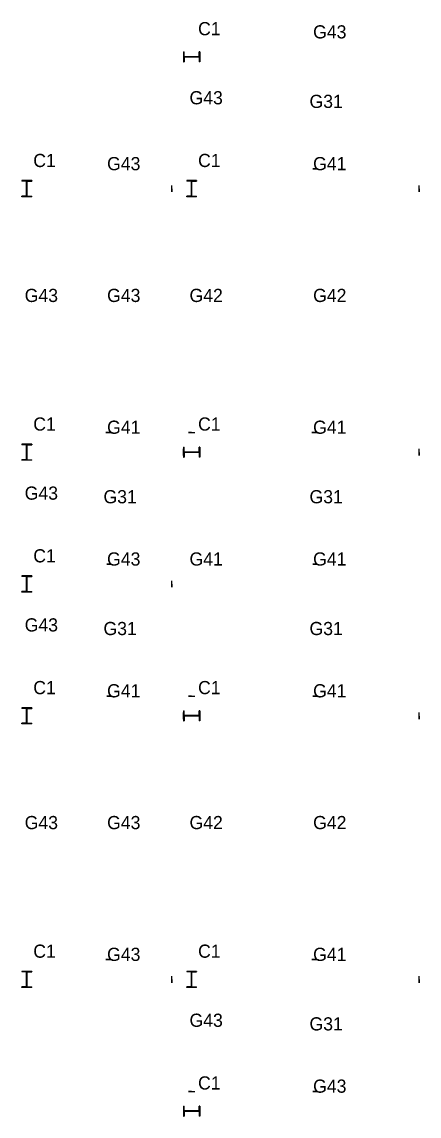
# Model space of a CAD drawing. Extents: x 0 to 468522, y -150 to 33063.
# Drawn here: x 399850 to 411900, y -150 to 33063 of the extents above; entities that cross this region are included whole.
import ezdxf
from ezdxf.enums import TextEntityAlignment as Align

# ---------------------------------------------------------------- set-up
doc = ezdxf.new("R2010")
doc.units = 0

msp = doc.modelspace()

# ---------------------------------------------------------------- linework, layer by layer
at = {"layer": 'C1'}
for p, q in [((404756, 32150, 6460), (404756, 31850, 6460)), ((404756, 32150, 6460), (404774, 32150, 6460)), ((404774, 32005.5, 6460), (404774, 32150, 6460)), ((405226, 32005.5, 6460), (404774, 32005.5, 6460)), ((404774, 32005.5, 6460), (404774, 32005.5, 6460)), ((404774, 32005.5, 6460), (404774, 32005.5, 6460)), ((404774, 32005.5, 6460), (404774, 32005.5, 6460)), ((405226, 31994.5, 6460), (404774, 31994.5, 6460)), ((404774, 31994.5, 6460), (404774, 31994.5, 6460)), ((404774, 31994.5, 6460), (404774, 31994.5, 6460)), ((404774, 31994.5, 6460), (404774, 31994.5, 6460)), ((404774, 31994.5, 6460), (404774, 31850, 6460)), ((405226, 32005.5, 6460), (405226, 32150, 6460)), ((405244, 32150, 6460), (405226, 32150, 6460)), ((405226, 32005.5, 6460), (405226, 32005.5, 6460)), ((405226, 32005.5, 6460), (405226, 32005.5, 6460)), ((405226, 32005.5, 6460), (405226, 32005.5, 6460)), ((405226, 31994.5, 6460), (405226, 31994.5, 6460)), ((405226, 31994.5, 6460), (405226, 31994.5, 6460)), ((405226, 31994.5, 6460), (405226, 31994.5, 6460)), ((405226, 31994.5, 6460), (405226, 31850, 6460)), ((405244, 32150, 6460), (405244, 31850, 6460)), ((404756, 31850, 6460), (404774, 31850, 6460)), ((405244, 31850, 6460), (405226, 31850, 6460)), ((400150, 28244, 6460), (399850, 28244, 6460)), ((399850, 28244, 6460), (399850, 28226, 6460)), ((400150, 28244, 6460), (400150, 28226, 6460)), ((405150, 28244, 6460), (404850, 28244, 6460)), ((404850, 28244, 6460), (404850, 28226, 6460)), ((405150, 28244, 6460), (405150, 28226, 6460)), ((399994.5, 28226, 6460), (399850, 28226, 6460)), ((399994.5, 27774, 6460), (399994.5, 28226, 6460)), ((399994.5, 28226, 6460), (399994.5, 28226, 6460)), ((399994.5, 28226, 6460), (399994.5, 28226, 6460)), ((399994.5, 28226, 6460), (399994.5, 28226, 6460)), ((400005.5, 27774, 6460), (400005.5, 28226, 6460)), ((400005.5, 28226, 6460), (400005.5, 28226, 6460)), ((400005.5, 28226, 6460), (400005.5, 28226, 6460)), ((400005.5, 28226, 6460), (400005.5, 28226, 6460)), ((400005.5, 28226, 6460), (400150, 28226, 6460)), ((404994.5, 28226, 6460), (404850, 28226, 6460)), ((404994.5, 27774, 6460), (404994.5, 28226, 6460)), ((404994.5, 28226, 6460), (404994.5, 28226, 6460)), ((404994.5, 28226, 6460), (404994.5, 28226, 6460)), ((404994.5, 28226, 6460), (404994.5, 28226, 6460)), ((405005.5, 27774, 6460), (405005.5, 28226, 6460)), ((405005.5, 28226, 6460), (405005.5, 28226, 6460)), ((405005.5, 28226, 6460), (405005.5, 28226, 6460)), ((405005.5, 28226, 6460), (405005.5, 28226, 6460)), ((405005.5, 28226, 6460), (405150, 28226, 6460)), ((399994.5, 27774, 6460), (399850, 27774, 6460)), ((399850, 27756, 6460), (399850, 27774, 6460)), ((400150, 27756, 6460), (399850, 27756, 6460)), ((399994.5, 27774, 6460), (399994.5, 27774, 6460)), ((399994.5, 27774, 6460), (399994.5, 27774, 6460)), ((399994.5, 27774, 6460), (399994.5, 27774, 6460)), ((400005.5, 27774, 6460), (400005.5, 27774, 6460)), ((400005.5, 27774, 6460), (400005.5, 27774, 6460)), ((400005.5, 27774, 6460), (400005.5, 27774, 6460)), ((400005.5, 27774, 6460), (400150, 27774, 6460)), ((400150, 27756, 6460), (400150, 27774, 6460)), ((404994.5, 27774, 6460), (404850, 27774, 6460)), ((404850, 27756, 6460), (404850, 27774, 6460)), ((405150, 27756, 6460), (404850, 27756, 6460)), ((404994.5, 27774, 6460), (404994.5, 27774, 6460)), ((404994.5, 27774, 6460), (404994.5, 27774, 6460)), ((404994.5, 27774, 6460), (404994.5, 27774, 6460)), ((405005.5, 27774, 6460), (405005.5, 27774, 6460)), ((405005.5, 27774, 6460), (405005.5, 27774, 6460)), ((405005.5, 27774, 6460), (405005.5, 27774, 6460)), ((405005.5, 27774, 6460), (405150, 27774, 6460)), ((405150, 27756, 6460), (405150, 27774, 6460)), ((400150, 20244, 6460), (399850, 20244, 6460)), ((399850, 20244, 6460), (399850, 20226, 6460)), ((399994.5, 20226, 6460), (399850, 20226, 6460)), ((399994.5, 19774, 6460), (399994.5, 20226, 6460)), ((399994.5, 20226, 6460), (399994.5, 20226, 6460)), ((399994.5, 20226, 6460), (399994.5, 20226, 6460)), ((399994.5, 20226, 6460), (399994.5, 20226, 6460)), ((400005.5, 19774, 6460), (400005.5, 20226, 6460)), ((400005.5, 20226, 6460), (400005.5, 20226, 6460)), ((400005.5, 20226, 6460), (400005.5, 20226, 6460)), ((400005.5, 20226, 6460), (400005.5, 20226, 6460)), ((400005.5, 20226, 6460), (400150, 20226, 6460)), ((400150, 20244, 6460), (400150, 20226, 6460)), ((404756, 20150, 6460), (404756, 19850, 6460)), ((404756, 20150, 6460), (404774, 20150, 6460)), ((404774, 20005.5, 6460), (404774, 20150, 6460)), ((405226, 20005.5, 6460), (404774, 20005.5, 6460)), ((404774, 20005.5, 6460), (404774, 20005.5, 6460)), ((404774, 20005.5, 6460), (404774, 20005.5, 6460)), ((404774, 20005.5, 6460), (404774, 20005.5, 6460)), ((405226, 19994.5, 6460), (404774, 19994.5, 6460)), ((404774, 19994.5, 6460), (404774, 19994.5, 6460)), ((404774, 19994.5, 6460), (404774, 19994.5, 6460)), ((404774, 19994.5, 6460), (404774, 19994.5, 6460)), ((404774, 19994.5, 6460), (404774, 19850, 6460)), ((405226, 20005.5, 6460), (405226, 20150, 6460)), ((405244, 20150, 6460), (405226, 20150, 6460)), ((405226, 20005.5, 6460), (405226, 20005.5, 6460)), ((405226, 20005.5, 6460), (405226, 20005.5, 6460)), ((405226, 20005.5, 6460), (405226, 20005.5, 6460)), ((405226, 19994.5, 6460), (405226, 19994.5, 6460)), ((405226, 19994.5, 6460), (405226, 19994.5, 6460)), ((405226, 19994.5, 6460), (405226, 19994.5, 6460)), ((405226, 19994.5, 6460), (405226, 19850, 6460)), ((405244, 20150, 6460), (405244, 19850, 6460)), ((399994.5, 19774, 6460), (399850, 19774, 6460)), ((399850, 19756, 6460), (399850, 19774, 6460)), ((400150, 19756, 6460), (399850, 19756, 6460)), ((399994.5, 19774, 6460), (399994.5, 19774, 6460)), ((399994.5, 19774, 6460), (399994.5, 19774, 6460)), ((399994.5, 19774, 6460), (399994.5, 19774, 6460)), ((400005.5, 19774, 6460), (400005.5, 19774, 6460)), ((400005.5, 19774, 6460), (400005.5, 19774, 6460)), ((400005.5, 19774, 6460), (400005.5, 19774, 6460)), ((400005.5, 19774, 6460), (400150, 19774, 6460)), ((400150, 19756, 6460), (400150, 19774, 6460)), ((404756, 19850, 6460), (404774, 19850, 6460)), ((405244, 19850, 6460), (405226, 19850, 6460)), ((400150, 16244, 6460), (399850, 16244, 6460)), ((399850, 16244, 6460), (399850, 16226, 6460)), ((399994.5, 16226, 6460), (399850, 16226, 6460)), ((399994.5, 15774, 6460), (399994.5, 16226, 6460)), ((399994.5, 16226, 6460), (399994.5, 16226, 6460)), ((399994.5, 16226, 6460), (399994.5, 16226, 6460)), ((399994.5, 16226, 6460), (399994.5, 16226, 6460)), ((400005.5, 15774, 6460), (400005.5, 16226, 6460)), ((400005.5, 16226, 6460), (400005.5, 16226, 6460)), ((400005.5, 16226, 6460), (400005.5, 16226, 6460)), ((400005.5, 16226, 6460), (400005.5, 16226, 6460)), ((400005.5, 16226, 6460), (400150, 16226, 6460)), ((400150, 16244, 6460), (400150, 16226, 6460)), ((399994.5, 15774, 6460), (399850, 15774, 6460)), ((399850, 15756, 6460), (399850, 15774, 6460)), ((400150, 15756, 6460), (399850, 15756, 6460)), ((399994.5, 15774, 6460), (399994.5, 15774, 6460)), ((399994.5, 15774, 6460), (399994.5, 15774, 6460)), ((399994.5, 15774, 6460), (399994.5, 15774, 6460)), ((400005.5, 15774, 6460), (400005.5, 15774, 6460)), ((400005.5, 15774, 6460), (400005.5, 15774, 6460)), ((400005.5, 15774, 6460), (400005.5, 15774, 6460)), ((400005.5, 15774, 6460), (400150, 15774, 6460)), ((400150, 15756, 6460), (400150, 15774, 6460)), ((400150, 12244, 6460), (399850, 12244, 6460)), ((399850, 12244, 6460), (399850, 12226, 6460)), ((399994.5, 12226, 6460), (399850, 12226, 6460)), ((399994.5, 11774, 6460), (399994.5, 12226, 6460)), ((399994.5, 12226, 6460), (399994.5, 12226, 6460)), ((399994.5, 12226, 6460), (399994.5, 12226, 6460)), ((399994.5, 12226, 6460), (399994.5, 12226, 6460)), ((400005.5, 11774, 6460), (400005.5, 12226, 6460)), ((400005.5, 12226, 6460), (400005.5, 12226, 6460)), ((400005.5, 12226, 6460), (400005.5, 12226, 6460)), ((400005.5, 12226, 6460), (400005.5, 12226, 6460)), ((400005.5, 12226, 6460), (400150, 12226, 6460)), ((400150, 12244, 6460), (400150, 12226, 6460)), ((404756, 12150, 6460), (404756, 11850, 6460)), ((404756, 12150, 6460), (404774, 12150, 6460)), ((404774, 12005.5, 6460), (404774, 12150, 6460)), ((405226, 12005.5, 6460), (404774, 12005.5, 6460)), ((404774, 12005.5, 6460), (404774, 12005.5, 6460)), ((404774, 12005.5, 6460), (404774, 12005.5, 6460)), ((404774, 12005.5, 6460), (404774, 12005.5, 6460)), ((405226, 11994.5, 6460), (404774, 11994.5, 6460)), ((404774, 11994.5, 6460), (404774, 11994.5, 6460)), ((404774, 11994.5, 6460), (404774, 11994.5, 6460)), ((404774, 11994.5, 6460), (404774, 11994.5, 6460)), ((404774, 11994.5, 6460), (404774, 11850, 6460)), ((405226, 12005.5, 6460), (405226, 12150, 6460)), ((405244, 12150, 6460), (405226, 12150, 6460)), ((405226, 12005.5, 6460), (405226, 12005.5, 6460)), ((405226, 12005.5, 6460), (405226, 12005.5, 6460)), ((405226, 12005.5, 6460), (405226, 12005.5, 6460)), ((405226, 11994.5, 6460), (405226, 11994.5, 6460)), ((405226, 11994.5, 6460), (405226, 11994.5, 6460)), ((405226, 11994.5, 6460), (405226, 11994.5, 6460)), ((405226, 11994.5, 6460), (405226, 11850, 6460)), ((405244, 12150, 6460), (405244, 11850, 6460)), ((399994.5, 11774, 6460), (399850, 11774, 6460)), ((399850, 11756, 6460), (399850, 11774, 6460)), ((400150, 11756, 6460), (399850, 11756, 6460)), ((399994.5, 11774, 6460), (399994.5, 11774, 6460)), ((399994.5, 11774, 6460), (399994.5, 11774, 6460)), ((399994.5, 11774, 6460), (399994.5, 11774, 6460)), ((400005.5, 11774, 6460), (400005.5, 11774, 6460)), ((400005.5, 11774, 6460), (400005.5, 11774, 6460)), ((400005.5, 11774, 6460), (400005.5, 11774, 6460)), ((400005.5, 11774, 6460), (400150, 11774, 6460)), ((400150, 11756, 6460), (400150, 11774, 6460)), ((404756, 11850, 6460), (404774, 11850, 6460)), ((405244, 11850, 6460), (405226, 11850, 6460)), ((400150, 4244, 6460), (399850, 4244, 6460)), ((399850, 4244, 6460), (399850, 4226, 6460)), ((399994.5, 4226, 6460), (399850, 4226, 6460)), ((399994.5, 3774, 6460), (399994.5, 4226, 6460)), ((399994.5, 4226, 6460), (399994.5, 4226, 6460)), ((399994.5, 4226, 6460), (399994.5, 4226, 6460)), ((399994.5, 4226, 6460), (399994.5, 4226, 6460)), ((400005.5, 3774, 6460), (400005.5, 4226, 6460)), ((400005.5, 4226, 6460), (400005.5, 4226, 6460)), ((400005.5, 4226, 6460), (400005.5, 4226, 6460)), ((400005.5, 4226, 6460), (400005.5, 4226, 6460)), ((400005.5, 4226, 6460), (400150, 4226, 6460)), ((400150, 4244, 6460), (400150, 4226, 6460)), ((405150, 4244, 6460), (404850, 4244, 6460)), ((404850, 4244, 6460), (404850, 4226, 6460)), ((404994.5, 4226, 6460), (404850, 4226, 6460)), ((404994.5, 3774, 6460), (404994.5, 4226, 6460)), ((404994.5, 4226, 6460), (404994.5, 4226, 6460)), ((404994.5, 4226, 6460), (404994.5, 4226, 6460)), ((404994.5, 4226, 6460), (404994.5, 4226, 6460)), ((405005.5, 3774, 6460), (405005.5, 4226, 6460)), ((405005.5, 4226, 6460), (405005.5, 4226, 6460)), ((405005.5, 4226, 6460), (405005.5, 4226, 6460)), ((405005.5, 4226, 6460), (405005.5, 4226, 6460)), ((405005.5, 4226, 6460), (405150, 4226, 6460)), ((405150, 4244, 6460), (405150, 4226, 6460)), ((399994.5, 3774, 6460), (399850, 3774, 6460)), ((399850, 3756, 6460), (399850, 3774, 6460)), ((400150, 3756, 6460), (399850, 3756, 6460)), ((399994.5, 3774, 6460), (399994.5, 3774, 6460)), ((399994.5, 3774, 6460), (399994.5, 3774, 6460)), ((399994.5, 3774, 6460), (399994.5, 3774, 6460)), ((400005.5, 3774, 6460), (400005.5, 3774, 6460)), ((400005.5, 3774, 6460), (400005.5, 3774, 6460)), ((400005.5, 3774, 6460), (400005.5, 3774, 6460)), ((400005.5, 3774, 6460), (400150, 3774, 6460)), ((400150, 3756, 6460), (400150, 3774, 6460)), ((404994.5, 3774, 6460), (404850, 3774, 6460)), ((404850, 3756, 6460), (404850, 3774, 6460)), ((405150, 3756, 6460), (404850, 3756, 6460)), ((404994.5, 3774, 6460), (404994.5, 3774, 6460)), ((404994.5, 3774, 6460), (404994.5, 3774, 6460)), ((404994.5, 3774, 6460), (404994.5, 3774, 6460)), ((405005.5, 3774, 6460), (405005.5, 3774, 6460)), ((405005.5, 3774, 6460), (405005.5, 3774, 6460)), ((405005.5, 3774, 6460), (405005.5, 3774, 6460)), ((405005.5, 3774, 6460), (405150, 3774, 6460)), ((405150, 3756, 6460), (405150, 3774, 6460)), ((404756, 150, 6460), (404756, -150, 6460)), ((404756, 150, 6460), (404774, 150, 6460)), ((404774, 5.5, 6460), (404774, 150, 6460)), ((405226, 5.5, 6460), (404774, 5.5, 6460)), ((404774, 5.5, 6460), (404774, 5.5, 6460)), ((404774, 5.5, 6460), (404774, 5.5, 6460)), ((404774, 5.5, 6460), (404774, 5.5, 6460)), ((405226, 5.5, 6460), (405226, 150, 6460)), ((405244, 150, 6460), (405226, 150, 6460)), ((405226, 5.5, 6460), (405226, 5.5, 6460)), ((405226, 5.5, 6460), (405226, 5.5, 6460)), ((405226, 5.5, 6460), (405226, 5.5, 6460)), ((405244, 150, 6460), (405244, -150, 6460)), ((404756, -150, 6460), (404774, -150, 6460)), ((405226, -5.5, 6460), (404774, -5.5, 6460)), ((404774, -5.5, 6460), (404774, -5.5, 6460)), ((404774, -5.5, 6460), (404774, -5.5, 6460)), ((404774, -5.5, 6460), (404774, -5.5, 6460)), ((404774, -5.5, 6460), (404774, -150, 6460)), ((405226, -5.5, 6460), (405226, -5.5, 6460)), ((405226, -5.5, 6460), (405226, -5.5, 6460)), ((405226, -5.5, 6460), (405226, -5.5, 6460)), ((405226, -5.5, 6460), (405226, -150, 6460)), ((405244, -150, 6460), (405226, -150, 6460))]:
    msp.add_line(p, q, dxfattribs=at)
at = {"layer": 'G31', "extrusion": (0, 1, 0)}
for p, q in [((408675, 28600, 9740), (408825, 28600, 9740)), ((408675, 28600, 9440), (408825, 28600, 9440)), ((408746.75, 28600, 9731), (408675, 28600, 9731)), ((408675, 28600, 9740), (408675, 28600, 9731)), ((408746.75, 28600, 9449), (408675, 28600, 9449)), ((408675, 28600, 9440), (408675, 28600, 9449)), ((408746.75, 28600, 9449), (408746.75, 28600, 9731)), ((408746.75, 28600, 9731), (408746.75, 28600, 9731)), ((408746.75, 28600, 9449), (408746.75, 28600, 9449)), ((408746.75, 28600, 9731), (408746.75, 28600, 9731)), ((408746.75, 28600, 9449), (408746.75, 28600, 9449)), ((408746.75, 28600, 9731), (408746.75, 28600, 9731)), ((408746.75, 28600, 9449), (408746.75, 28600, 9449)), ((408753.25, 28600, 9449), (408753.25, 28600, 9731)), ((408753.25, 28600, 9449), (408753.25, 28600, 9449)), ((408753.25, 28600, 9731), (408753.25, 28600, 9731)), ((408753.25, 28600, 9449), (408753.25, 28600, 9449)), ((408753.25, 28600, 9731), (408753.25, 28600, 9731)), ((408753.25, 28600, 9449), (408753.25, 28600, 9449)), ((408753.25, 28600, 9731), (408753.25, 28600, 9731)), ((408753.25, 28600, 9731), (408825, 28600, 9731)), ((408753.25, 28600, 9449), (408825, 28600, 9449)), ((408825, 28600, 9740), (408825, 28600, 9731)), ((408825, 28600, 9440), (408825, 28600, 9449)), ((402425, 16600, 9740), (402575, 16600, 9740)), ((402425, 16600, 9440), (402575, 16600, 9440)), ((402496.75, 16600, 9731), (402425, 16600, 9731)), ((402425, 16600, 9740), (402425, 16600, 9731)), ((402496.75, 16600, 9449), (402425, 16600, 9449)), ((402425, 16600, 9440), (402425, 16600, 9449)), ((402496.75, 16600, 9449), (402496.75, 16600, 9731)), ((402496.75, 16600, 9731), (402496.75, 16600, 9731)), ((402496.75, 16600, 9449), (402496.75, 16600, 9449)), ((402496.75, 16600, 9731), (402496.75, 16600, 9731)), ((402496.75, 16600, 9449), (402496.75, 16600, 9449)), ((402496.75, 16600, 9731), (402496.75, 16600, 9731)), ((402496.75, 16600, 9449), (402496.75, 16600, 9449)), ((402503.25, 16600, 9449), (402503.25, 16600, 9731)), ((402503.25, 16600, 9449), (402503.25, 16600, 9449)), ((402503.25, 16600, 9731), (402503.25, 16600, 9731)), ((402503.25, 16600, 9449), (402503.25, 16600, 9449)), ((402503.25, 16600, 9731), (402503.25, 16600, 9731)), ((402503.25, 16600, 9449), (402503.25, 16600, 9449)), ((402503.25, 16600, 9731), (402503.25, 16600, 9731)), ((402503.25, 16600, 9731), (402575, 16600, 9731)), ((402503.25, 16600, 9449), (402575, 16600, 9449)), ((402575, 16600, 9740), (402575, 16600, 9731)), ((402575, 16600, 9440), (402575, 16600, 9449)), ((408675, 16600, 9740), (408825, 16600, 9740)), ((408675, 16600, 9440), (408825, 16600, 9440)), ((408746.75, 16600, 9731), (408675, 16600, 9731)), ((408675, 16600, 9740), (408675, 16600, 9731)), ((408746.75, 16600, 9449), (408675, 16600, 9449)), ((408675, 16600, 9440), (408675, 16600, 9449)), ((408746.75, 16600, 9449), (408746.75, 16600, 9731)), ((408746.75, 16600, 9731), (408746.75, 16600, 9731)), ((408746.75, 16600, 9449), (408746.75, 16600, 9449)), ((408746.75, 16600, 9731), (408746.75, 16600, 9731)), ((408746.75, 16600, 9449), (408746.75, 16600, 9449)), ((408746.75, 16600, 9731), (408746.75, 16600, 9731)), ((408746.75, 16600, 9449), (408746.75, 16600, 9449)), ((408753.25, 16600, 9449), (408753.25, 16600, 9731)), ((408753.25, 16600, 9449), (408753.25, 16600, 9449)), ((408753.25, 16600, 9731), (408753.25, 16600, 9731)), ((408753.25, 16600, 9449), (408753.25, 16600, 9449)), ((408753.25, 16600, 9731), (408753.25, 16600, 9731)), ((408753.25, 16600, 9449), (408753.25, 16600, 9449)), ((408753.25, 16600, 9731), (408753.25, 16600, 9731)), ((408753.25, 16600, 9731), (408825, 16600, 9731)), ((408753.25, 16600, 9449), (408825, 16600, 9449)), ((408825, 16600, 9740), (408825, 16600, 9731)), ((408825, 16600, 9440), (408825, 16600, 9449)), ((402425, 12600, 9740), (402575, 12600, 9740)), ((402425, 12600, 9440), (402575, 12600, 9440)), ((402496.75, 12600, 9731), (402425, 12600, 9731)), ((402425, 12600, 9740), (402425, 12600, 9731)), ((402496.75, 12600, 9449), (402425, 12600, 9449)), ((402425, 12600, 9440), (402425, 12600, 9449)), ((402496.75, 12600, 9449), (402496.75, 12600, 9731)), ((402496.75, 12600, 9731), (402496.75, 12600, 9731)), ((402496.75, 12600, 9449), (402496.75, 12600, 9449)), ((402496.75, 12600, 9731), (402496.75, 12600, 9731)), ((402496.75, 12600, 9449), (402496.75, 12600, 9449)), ((402496.75, 12600, 9731), (402496.75, 12600, 9731)), ((402496.75, 12600, 9449), (402496.75, 12600, 9449)), ((402503.25, 12600, 9449), (402503.25, 12600, 9731)), ((402503.25, 12600, 9449), (402503.25, 12600, 9449)), ((402503.25, 12600, 9731), (402503.25, 12600, 9731)), ((402503.25, 12600, 9449), (402503.25, 12600, 9449)), ((402503.25, 12600, 9731), (402503.25, 12600, 9731)), ((402503.25, 12600, 9449), (402503.25, 12600, 9449)), ((402503.25, 12600, 9731), (402503.25, 12600, 9731)), ((402503.25, 12600, 9731), (402575, 12600, 9731)), ((402503.25, 12600, 9449), (402575, 12600, 9449)), ((402575, 12600, 9740), (402575, 12600, 9731)), ((402575, 12600, 9440), (402575, 12600, 9449)), ((408675, 12600, 9740), (408825, 12600, 9740)), ((408675, 12600, 9440), (408825, 12600, 9440)), ((408746.75, 12600, 9731), (408675, 12600, 9731)), ((408675, 12600, 9740), (408675, 12600, 9731)), ((408746.75, 12600, 9449), (408675, 12600, 9449)), ((408675, 12600, 9440), (408675, 12600, 9449)), ((408746.75, 12600, 9449), (408746.75, 12600, 9731)), ((408746.75, 12600, 9731), (408746.75, 12600, 9731)), ((408746.75, 12600, 9449), (408746.75, 12600, 9449)), ((408746.75, 12600, 9731), (408746.75, 12600, 9731)), ((408746.75, 12600, 9449), (408746.75, 12600, 9449)), ((408746.75, 12600, 9731), (408746.75, 12600, 9731)), ((408746.75, 12600, 9449), (408746.75, 12600, 9449)), ((408753.25, 12600, 9449), (408753.25, 12600, 9731)), ((408753.25, 12600, 9449), (408753.25, 12600, 9449)), ((408753.25, 12600, 9731), (408753.25, 12600, 9731)), ((408753.25, 12600, 9449), (408753.25, 12600, 9449)), ((408753.25, 12600, 9731), (408753.25, 12600, 9731)), ((408753.25, 12600, 9449), (408753.25, 12600, 9449)), ((408753.25, 12600, 9731), (408753.25, 12600, 9731)), ((408753.25, 12600, 9731), (408825, 12600, 9731)), ((408753.25, 12600, 9449), (408825, 12600, 9449)), ((408825, 12600, 9740), (408825, 12600, 9731)), ((408825, 12600, 9440), (408825, 12600, 9449)), ((408675, 600, 9740), (408825, 600, 9740)), ((408675, 600, 9440), (408825, 600, 9440)), ((408746.75, 600, 9731), (408675, 600, 9731)), ((408675, 600, 9740), (408675, 600, 9731)), ((408746.75, 600, 9449), (408675, 600, 9449)), ((408675, 600, 9440), (408675, 600, 9449)), ((408746.75, 600, 9449), (408746.75, 600, 9731)), ((408746.75, 600, 9731), (408746.75, 600, 9731)), ((408746.75, 600, 9449), (408746.75, 600, 9449)), ((408746.75, 600, 9731), (408746.75, 600, 9731)), ((408746.75, 600, 9449), (408746.75, 600, 9449)), ((408746.75, 600, 9731), (408746.75, 600, 9731)), ((408746.75, 600, 9449), (408746.75, 600, 9449)), ((408753.25, 600, 9449), (408753.25, 600, 9731)), ((408753.25, 600, 9449), (408753.25, 600, 9449)), ((408753.25, 600, 9731), (408753.25, 600, 9731)), ((408753.25, 600, 9449), (408753.25, 600, 9449)), ((408753.25, 600, 9731), (408753.25, 600, 9731)), ((408753.25, 600, 9449), (408753.25, 600, 9449)), ((408753.25, 600, 9731), (408753.25, 600, 9731)), ((408753.25, 600, 9731), (408825, 600, 9731)), ((408753.25, 600, 9449), (408825, 600, 9449)), ((408825, 600, 9740), (408825, 600, 9731)), ((408825, 600, 9440), (408825, 600, 9449))]:
    msp.add_line(p, q, dxfattribs=at)
at = {"layer": 'G41', "extrusion": (-1, 0, 0)}
for p, q in [((411900, 27900, 9790), (411900, 28100, 9790)), ((411900, 27900, 9390), (411900, 28100, 9390)), ((411900, 28006, 9768), (411900, 28100, 9768)), ((411900, 28100, 9790), (411900, 28100, 9768)), ((411900, 28006, 9412), (411900, 28100, 9412)), ((411900, 28100, 9390), (411900, 28100, 9412)), ((411900, 28006, 9412), (411900, 28006, 9768)), ((411900, 28006, 9412), (411900, 28006, 9412)), ((411900, 28006, 9768), (411900, 28006, 9768)), ((411900, 28006, 9412), (411900, 28006, 9412)), ((411900, 28006, 9768), (411900, 28006, 9768)), ((411900, 28006, 9412), (411900, 28006, 9412)), ((411900, 28006, 9768), (411900, 28006, 9768)), ((411900, 27994, 9412), (411900, 27994, 9768)), ((411900, 27994, 9768), (411900, 27994, 9768)), ((411900, 27994, 9412), (411900, 27994, 9412)), ((411900, 27994, 9768), (411900, 27994, 9768)), ((411900, 27994, 9412), (411900, 27994, 9412)), ((411900, 27994, 9768), (411900, 27994, 9768)), ((411900, 27994, 9412), (411900, 27994, 9412)), ((411900, 27994, 9768), (411900, 27900, 9768)), ((411900, 27994, 9412), (411900, 27900, 9412)), ((411900, 27900, 9790), (411900, 27900, 9768)), ((411900, 27900, 9390), (411900, 27900, 9412)), ((404756, 19900, 9790), (404756, 20100, 9790)), ((404756, 19900, 9390), (404756, 20100, 9390)), ((404756, 20006, 9768), (404756, 20100, 9768)), ((404756, 20100, 9790), (404756, 20100, 9768)), ((404756, 20006, 9412), (404756, 20100, 9412)), ((404756, 20100, 9390), (404756, 20100, 9412)), ((404756, 20006, 9412), (404756, 20006, 9768)), ((404756, 20006, 9412), (404756, 20006, 9412)), ((404756, 20006, 9768), (404756, 20006, 9768)), ((404756, 20006, 9412), (404756, 20006, 9412)), ((404756, 20006, 9768), (404756, 20006, 9768)), ((404756, 20006, 9412), (404756, 20006, 9412)), ((404756, 20006, 9768), (404756, 20006, 9768)), ((404756, 19994, 9412), (404756, 19994, 9768)), ((404756, 19994, 9768), (404756, 19994, 9768)), ((404756, 19994, 9412), (404756, 19994, 9412)), ((404756, 19994, 9768), (404756, 19994, 9768)), ((404756, 19994, 9412), (404756, 19994, 9412)), ((404756, 19994, 9768), (404756, 19994, 9768)), ((404756, 19994, 9412), (404756, 19994, 9412)), ((404756, 19994, 9768), (404756, 19900, 9768)), ((404756, 19994, 9412), (404756, 19900, 9412)), ((411900, 19900, 9790), (411900, 20100, 9790)), ((411900, 19900, 9390), (411900, 20100, 9390)), ((411900, 20006, 9768), (411900, 20100, 9768)), ((411900, 20100, 9790), (411900, 20100, 9768)), ((411900, 20006, 9412), (411900, 20100, 9412)), ((411900, 20100, 9390), (411900, 20100, 9412)), ((411900, 20006, 9412), (411900, 20006, 9768)), ((411900, 20006, 9412), (411900, 20006, 9412)), ((411900, 20006, 9768), (411900, 20006, 9768)), ((411900, 20006, 9412), (411900, 20006, 9412)), ((411900, 20006, 9768), (411900, 20006, 9768)), ((411900, 20006, 9412), (411900, 20006, 9412)), ((411900, 20006, 9768), (411900, 20006, 9768)), ((411900, 19994, 9412), (411900, 19994, 9768)), ((411900, 19994, 9768), (411900, 19994, 9768)), ((411900, 19994, 9412), (411900, 19994, 9412)), ((411900, 19994, 9768), (411900, 19994, 9768)), ((411900, 19994, 9412), (411900, 19994, 9412)), ((411900, 19994, 9768), (411900, 19994, 9768)), ((411900, 19994, 9412), (411900, 19994, 9412)), ((411900, 19994, 9768), (411900, 19900, 9768)), ((411900, 19994, 9412), (411900, 19900, 9412)), ((404756, 19900, 9790), (404756, 19900, 9768)), ((404756, 19900, 9390), (404756, 19900, 9412)), ((411900, 19900, 9790), (411900, 19900, 9768)), ((411900, 19900, 9390), (411900, 19900, 9412)), ((404756, 11900, 9790), (404756, 12100, 9790)), ((404756, 11900, 9390), (404756, 12100, 9390)), ((404756, 12006, 9768), (404756, 12100, 9768)), ((404756, 12100, 9790), (404756, 12100, 9768)), ((404756, 12006, 9412), (404756, 12100, 9412)), ((404756, 12100, 9390), (404756, 12100, 9412)), ((404756, 12006, 9412), (404756, 12006, 9768)), ((404756, 12006, 9412), (404756, 12006, 9412)), ((404756, 12006, 9768), (404756, 12006, 9768)), ((404756, 12006, 9412), (404756, 12006, 9412)), ((404756, 12006, 9768), (404756, 12006, 9768)), ((404756, 12006, 9412), (404756, 12006, 9412)), ((404756, 12006, 9768), (404756, 12006, 9768)), ((404756, 11994, 9412), (404756, 11994, 9768)), ((404756, 11994, 9768), (404756, 11994, 9768)), ((404756, 11994, 9412), (404756, 11994, 9412)), ((404756, 11994, 9768), (404756, 11994, 9768)), ((404756, 11994, 9412), (404756, 11994, 9412)), ((404756, 11994, 9768), (404756, 11994, 9768)), ((404756, 11994, 9412), (404756, 11994, 9412)), ((404756, 11994, 9768), (404756, 11900, 9768)), ((404756, 11994, 9412), (404756, 11900, 9412)), ((411900, 11900, 9790), (411900, 12100, 9790)), ((411900, 11900, 9390), (411900, 12100, 9390)), ((411900, 12006, 9768), (411900, 12100, 9768)), ((411900, 12100, 9790), (411900, 12100, 9768)), ((411900, 12006, 9412), (411900, 12100, 9412)), ((411900, 12100, 9390), (411900, 12100, 9412)), ((411900, 12006, 9412), (411900, 12006, 9768)), ((411900, 12006, 9412), (411900, 12006, 9412)), ((411900, 12006, 9768), (411900, 12006, 9768)), ((411900, 12006, 9412), (411900, 12006, 9412)), ((411900, 12006, 9768), (411900, 12006, 9768)), ((411900, 12006, 9412), (411900, 12006, 9412)), ((411900, 12006, 9768), (411900, 12006, 9768)), ((411900, 11994, 9412), (411900, 11994, 9768)), ((411900, 11994, 9768), (411900, 11994, 9768)), ((411900, 11994, 9412), (411900, 11994, 9412)), ((411900, 11994, 9768), (411900, 11994, 9768)), ((411900, 11994, 9412), (411900, 11994, 9412)), ((411900, 11994, 9768), (411900, 11994, 9768)), ((411900, 11994, 9412), (411900, 11994, 9412)), ((411900, 11994, 9768), (411900, 11900, 9768)), ((411900, 11994, 9412), (411900, 11900, 9412)), ((404756, 11900, 9790), (404756, 11900, 9768)), ((404756, 11900, 9390), (404756, 11900, 9412)), ((411900, 11900, 9790), (411900, 11900, 9768)), ((411900, 11900, 9390), (411900, 11900, 9412)), ((411900, 3900, 9790), (411900, 4100, 9790)), ((411900, 3900, 9390), (411900, 4100, 9390)), ((411900, 4006, 9768), (411900, 4100, 9768)), ((411900, 4100, 9790), (411900, 4100, 9768)), ((411900, 4006, 9412), (411900, 4100, 9412)), ((411900, 4100, 9390), (411900, 4100, 9412)), ((411900, 4006, 9412), (411900, 4006, 9768)), ((411900, 4006, 9412), (411900, 4006, 9412)), ((411900, 4006, 9768), (411900, 4006, 9768)), ((411900, 4006, 9412), (411900, 4006, 9412)), ((411900, 4006, 9768), (411900, 4006, 9768)), ((411900, 4006, 9412), (411900, 4006, 9412)), ((411900, 4006, 9768), (411900, 4006, 9768)), ((411900, 3994, 9412), (411900, 3994, 9768)), ((411900, 3994, 9768), (411900, 3994, 9768)), ((411900, 3994, 9412), (411900, 3994, 9412)), ((411900, 3994, 9768), (411900, 3994, 9768)), ((411900, 3994, 9412), (411900, 3994, 9412)), ((411900, 3994, 9768), (411900, 3994, 9768)), ((411900, 3994, 9412), (411900, 3994, 9412)), ((411900, 3994, 9768), (411900, 3900, 9768)), ((411900, 3994, 9412), (411900, 3900, 9412)), ((411900, 3900, 9790), (411900, 3900, 9768)), ((411900, 3900, 9390), (411900, 3900, 9412))]:
    msp.add_line(p, q, dxfattribs=at)
at = {"layer": 'G41', "extrusion": (0, 1, 0)}
for p, q in [((404900, 12600, 9790), (405100, 12600, 9790)), ((404900, 12600, 9390), (405100, 12600, 9390)), ((404994, 12600, 9768), (404900, 12600, 9768)), ((404900, 12600, 9790), (404900, 12600, 9768)), ((404994, 12600, 9412), (404900, 12600, 9412)), ((404900, 12600, 9390), (404900, 12600, 9412)), ((404994, 12600, 9412), (404994, 12600, 9768)), ((404994, 12600, 9768), (404994, 12600, 9768)), ((404994, 12600, 9412), (404994, 12600, 9412)), ((404994, 12600, 9768), (404994, 12600, 9768)), ((404994, 12600, 9412), (404994, 12600, 9412)), ((404994, 12600, 9768), (404994, 12600, 9768)), ((404994, 12600, 9412), (404994, 12600, 9412)), ((405006, 12600, 9412), (405006, 12600, 9768)), ((405006, 12600, 9412), (405006, 12600, 9412)), ((405006, 12600, 9768), (405006, 12600, 9768)), ((405006, 12600, 9412), (405006, 12600, 9412)), ((405006, 12600, 9768), (405006, 12600, 9768)), ((405006, 12600, 9412), (405006, 12600, 9412)), ((405006, 12600, 9768), (405006, 12600, 9768)), ((405006, 12600, 9768), (405100, 12600, 9768)), ((405006, 12600, 9412), (405100, 12600, 9412)), ((405100, 12600, 9790), (405100, 12600, 9768)), ((405100, 12600, 9390), (405100, 12600, 9412))]:
    msp.add_line(p, q, dxfattribs=at)
at = {"layer": 'G42', "extrusion": (0, 1, 0)}
for p, q in [((404900, 20600, 9790), (405100, 20600, 9790)), ((404900, 20600, 9390), (405100, 20600, 9390)), ((404995.5, 20600, 9776), (404900, 20600, 9776)), ((404900, 20600, 9790), (404900, 20600, 9776)), ((404995.5, 20600, 9404), (404900, 20600, 9404)), ((404900, 20600, 9390), (404900, 20600, 9404)), ((404995.5, 20600, 9404), (404995.5, 20600, 9776)), ((404995.5, 20600, 9776), (404995.5, 20600, 9776)), ((404995.5, 20600, 9404), (404995.5, 20600, 9404)), ((404995.5, 20600, 9776), (404995.5, 20600, 9776)), ((404995.5, 20600, 9404), (404995.5, 20600, 9404)), ((404995.5, 20600, 9776), (404995.5, 20600, 9776)), ((404995.5, 20600, 9404), (404995.5, 20600, 9404)), ((405004.5, 20600, 9404), (405004.5, 20600, 9776)), ((405004.5, 20600, 9404), (405004.5, 20600, 9404)), ((405004.5, 20600, 9776), (405004.5, 20600, 9776)), ((405004.5, 20600, 9404), (405004.5, 20600, 9404)), ((405004.5, 20600, 9776), (405004.5, 20600, 9776)), ((405004.5, 20600, 9404), (405004.5, 20600, 9404)), ((405004.5, 20600, 9776), (405004.5, 20600, 9776)), ((405004.5, 20600, 9776), (405100, 20600, 9776)), ((405004.5, 20600, 9404), (405100, 20600, 9404)), ((405100, 20600, 9790), (405100, 20600, 9776)), ((405100, 20600, 9390), (405100, 20600, 9404)), ((408650, 20600, 9790), (408850, 20600, 9790)), ((408650, 20600, 9390), (408850, 20600, 9390)), ((408745.5, 20600, 9776), (408650, 20600, 9776)), ((408650, 20600, 9790), (408650, 20600, 9776)), ((408745.5, 20600, 9404), (408650, 20600, 9404)), ((408650, 20600, 9390), (408650, 20600, 9404)), ((408745.5, 20600, 9404), (408745.5, 20600, 9776)), ((408745.5, 20600, 9776), (408745.5, 20600, 9776)), ((408745.5, 20600, 9404), (408745.5, 20600, 9404)), ((408745.5, 20600, 9776), (408745.5, 20600, 9776)), ((408745.5, 20600, 9404), (408745.5, 20600, 9404)), ((408745.5, 20600, 9776), (408745.5, 20600, 9776)), ((408745.5, 20600, 9404), (408745.5, 20600, 9404)), ((408754.5, 20600, 9404), (408754.5, 20600, 9776)), ((408754.5, 20600, 9404), (408754.5, 20600, 9404)), ((408754.5, 20600, 9776), (408754.5, 20600, 9776)), ((408754.5, 20600, 9404), (408754.5, 20600, 9404)), ((408754.5, 20600, 9776), (408754.5, 20600, 9776)), ((408754.5, 20600, 9404), (408754.5, 20600, 9404)), ((408754.5, 20600, 9776), (408754.5, 20600, 9776)), ((408754.5, 20600, 9776), (408850, 20600, 9776)), ((408754.5, 20600, 9404), (408850, 20600, 9404)), ((408850, 20600, 9790), (408850, 20600, 9776)), ((408850, 20600, 9390), (408850, 20600, 9404)), ((408650, 4600, 9790), (408850, 4600, 9790)), ((408650, 4600, 9390), (408850, 4600, 9390)), ((408745.5, 4600, 9776), (408650, 4600, 9776)), ((408650, 4600, 9790), (408650, 4600, 9776)), ((408745.5, 4600, 9404), (408650, 4600, 9404)), ((408650, 4600, 9390), (408650, 4600, 9404)), ((408745.5, 4600, 9404), (408745.5, 4600, 9776)), ((408745.5, 4600, 9776), (408745.5, 4600, 9776)), ((408745.5, 4600, 9404), (408745.5, 4600, 9404)), ((408745.5, 4600, 9776), (408745.5, 4600, 9776)), ((408745.5, 4600, 9404), (408745.5, 4600, 9404)), ((408745.5, 4600, 9776), (408745.5, 4600, 9776)), ((408745.5, 4600, 9404), (408745.5, 4600, 9404)), ((408754.5, 4600, 9404), (408754.5, 4600, 9776)), ((408754.5, 4600, 9404), (408754.5, 4600, 9404)), ((408754.5, 4600, 9776), (408754.5, 4600, 9776)), ((408754.5, 4600, 9404), (408754.5, 4600, 9404)), ((408754.5, 4600, 9776), (408754.5, 4600, 9776)), ((408754.5, 4600, 9404), (408754.5, 4600, 9404)), ((408754.5, 4600, 9776), (408754.5, 4600, 9776)), ((408754.5, 4600, 9776), (408850, 4600, 9776)), ((408754.5, 4600, 9404), (408850, 4600, 9404)), ((408850, 4600, 9790), (408850, 4600, 9776)), ((408850, 4600, 9390), (408850, 4600, 9404)), ((404900, 4244, 9790), (405100, 4244, 9790)), ((404900, 4244, 9390), (405100, 4244, 9390)), ((404995.5, 4244, 9776), (404900, 4244, 9776)), ((404900, 4244, 9790), (404900, 4244, 9776)), ((404995.5, 4244, 9404), (404900, 4244, 9404)), ((404900, 4244, 9390), (404900, 4244, 9404)), ((404995.5, 4244, 9404), (404995.5, 4244, 9776)), ((404995.5, 4244, 9776), (404995.5, 4244, 9776)), ((404995.5, 4244, 9404), (404995.5, 4244, 9404)), ((404995.5, 4244, 9776), (404995.5, 4244, 9776)), ((404995.5, 4244, 9404), (404995.5, 4244, 9404)), ((404995.5, 4244, 9776), (404995.5, 4244, 9776)), ((404995.5, 4244, 9404), (404995.5, 4244, 9404)), ((405004.5, 4244, 9404), (405004.5, 4244, 9776)), ((405004.5, 4244, 9404), (405004.5, 4244, 9404)), ((405004.5, 4244, 9776), (405004.5, 4244, 9776)), ((405004.5, 4244, 9404), (405004.5, 4244, 9404)), ((405004.5, 4244, 9776), (405004.5, 4244, 9776)), ((405004.5, 4244, 9404), (405004.5, 4244, 9404)), ((405004.5, 4244, 9776), (405004.5, 4244, 9776)), ((405004.5, 4244, 9776), (405100, 4244, 9776)), ((405004.5, 4244, 9404), (405100, 4244, 9404)), ((405100, 4244, 9790), (405100, 4244, 9776)), ((405100, 4244, 9390), (405100, 4244, 9404))]:
    msp.add_line(p, q, dxfattribs=at)
at = {"layer": 'G43', "extrusion": (0, 1, 0)}
for p, q in [((404900, 28244, 9790), (405100, 28244, 9790)), ((404900, 28244, 9390), (405100, 28244, 9390)), ((404996, 28244, 9777), (404900, 28244, 9777)), ((404900, 28244, 9790), (404900, 28244, 9777)), ((404996, 28244, 9403), (404900, 28244, 9403)), ((404900, 28244, 9390), (404900, 28244, 9403)), ((404996, 28244, 9403), (404996, 28244, 9777)), ((404996, 28244, 9777), (404996, 28244, 9777)), ((404996, 28244, 9403), (404996, 28244, 9403)), ((404996, 28244, 9777), (404996, 28244, 9777)), ((404996, 28244, 9403), (404996, 28244, 9403)), ((404996, 28244, 9777), (404996, 28244, 9777)), ((404996, 28244, 9403), (404996, 28244, 9403)), ((405004, 28244, 9403), (405004, 28244, 9777)), ((405004, 28244, 9403), (405004, 28244, 9403)), ((405004, 28244, 9777), (405004, 28244, 9777)), ((405004, 28244, 9403), (405004, 28244, 9403)), ((405004, 28244, 9777), (405004, 28244, 9777)), ((405004, 28244, 9403), (405004, 28244, 9403)), ((405004, 28244, 9777), (405004, 28244, 9777)), ((405004, 28244, 9777), (405100, 28244, 9777)), ((405004, 28244, 9403), (405100, 28244, 9403)), ((405100, 28244, 9790), (405100, 28244, 9777)), ((405100, 28244, 9390), (405100, 28244, 9403)), ((402400, 20600, 9790), (402600, 20600, 9790)), ((402400, 20600, 9390), (402600, 20600, 9390)), ((402496, 20600, 9777), (402400, 20600, 9777)), ((402400, 20600, 9790), (402400, 20600, 9777)), ((402496, 20600, 9403), (402400, 20600, 9403)), ((402400, 20600, 9390), (402400, 20600, 9403)), ((402496, 20600, 9403), (402496, 20600, 9777)), ((402496, 20600, 9777), (402496, 20600, 9777)), ((402496, 20600, 9403), (402496, 20600, 9403)), ((402496, 20600, 9777), (402496, 20600, 9777)), ((402496, 20600, 9403), (402496, 20600, 9403)), ((402496, 20600, 9777), (402496, 20600, 9777)), ((402496, 20600, 9403), (402496, 20600, 9403)), ((402504, 20600, 9403), (402504, 20600, 9777)), ((402504, 20600, 9403), (402504, 20600, 9403)), ((402504, 20600, 9777), (402504, 20600, 9777)), ((402504, 20600, 9403), (402504, 20600, 9403)), ((402504, 20600, 9777), (402504, 20600, 9777)), ((402504, 20600, 9403), (402504, 20600, 9403)), ((402504, 20600, 9777), (402504, 20600, 9777)), ((402504, 20600, 9777), (402600, 20600, 9777)), ((402504, 20600, 9403), (402600, 20600, 9403)), ((402600, 20600, 9790), (402600, 20600, 9777)), ((402600, 20600, 9390), (402600, 20600, 9403)), ((399900, 20244, 9790), (400100, 20244, 9790)), ((399900, 20244, 9390), (400100, 20244, 9390)), ((399996, 20244, 9777), (399900, 20244, 9777)), ((399900, 20244, 9790), (399900, 20244, 9777)), ((399996, 20244, 9403), (399900, 20244, 9403)), ((399900, 20244, 9390), (399900, 20244, 9403)), ((399996, 20244, 9403), (399996, 20244, 9777)), ((399996, 20244, 9777), (399996, 20244, 9777)), ((399996, 20244, 9403), (399996, 20244, 9403)), ((399996, 20244, 9777), (399996, 20244, 9777)), ((399996, 20244, 9403), (399996, 20244, 9403)), ((399996, 20244, 9777), (399996, 20244, 9777)), ((399996, 20244, 9403), (399996, 20244, 9403)), ((400004, 20244, 9403), (400004, 20244, 9777)), ((400004, 20244, 9403), (400004, 20244, 9403)), ((400004, 20244, 9777), (400004, 20244, 9777)), ((400004, 20244, 9403), (400004, 20244, 9403)), ((400004, 20244, 9777), (400004, 20244, 9777)), ((400004, 20244, 9403), (400004, 20244, 9403)), ((400004, 20244, 9777), (400004, 20244, 9777)), ((400004, 20244, 9777), (400100, 20244, 9777)), ((400004, 20244, 9403), (400100, 20244, 9403)), ((400100, 20244, 9790), (400100, 20244, 9777)), ((400100, 20244, 9390), (400100, 20244, 9403)), ((399900, 16244, 9790), (400100, 16244, 9790)), ((399900, 16244, 9390), (400100, 16244, 9390)), ((399996, 16244, 9777), (399900, 16244, 9777)), ((399900, 16244, 9790), (399900, 16244, 9777)), ((399996, 16244, 9403), (399900, 16244, 9403)), ((399900, 16244, 9390), (399900, 16244, 9403)), ((399996, 16244, 9403), (399996, 16244, 9777)), ((399996, 16244, 9777), (399996, 16244, 9777)), ((399996, 16244, 9403), (399996, 16244, 9403)), ((399996, 16244, 9777), (399996, 16244, 9777)), ((399996, 16244, 9403), (399996, 16244, 9403)), ((399996, 16244, 9777), (399996, 16244, 9777)), ((399996, 16244, 9403), (399996, 16244, 9403)), ((400004, 16244, 9403), (400004, 16244, 9777)), ((400004, 16244, 9403), (400004, 16244, 9403)), ((400004, 16244, 9777), (400004, 16244, 9777)), ((400004, 16244, 9403), (400004, 16244, 9403)), ((400004, 16244, 9777), (400004, 16244, 9777)), ((400004, 16244, 9403), (400004, 16244, 9403)), ((400004, 16244, 9777), (400004, 16244, 9777)), ((400004, 16244, 9777), (400100, 16244, 9777)), ((400004, 16244, 9403), (400100, 16244, 9403)), ((400100, 16244, 9790), (400100, 16244, 9777)), ((400100, 16244, 9390), (400100, 16244, 9403)), ((399900, 12244, 9790), (400100, 12244, 9790)), ((399900, 12244, 9390), (400100, 12244, 9390)), ((399996, 12244, 9777), (399900, 12244, 9777)), ((399900, 12244, 9790), (399900, 12244, 9777)), ((399996, 12244, 9403), (399900, 12244, 9403)), ((399900, 12244, 9390), (399900, 12244, 9403)), ((399996, 12244, 9403), (399996, 12244, 9777)), ((399996, 12244, 9777), (399996, 12244, 9777)), ((399996, 12244, 9403), (399996, 12244, 9403)), ((399996, 12244, 9777), (399996, 12244, 9777)), ((399996, 12244, 9403), (399996, 12244, 9403)), ((399996, 12244, 9777), (399996, 12244, 9777)), ((399996, 12244, 9403), (399996, 12244, 9403)), ((400004, 12244, 9403), (400004, 12244, 9777)), ((400004, 12244, 9403), (400004, 12244, 9403)), ((400004, 12244, 9777), (400004, 12244, 9777)), ((400004, 12244, 9403), (400004, 12244, 9403)), ((400004, 12244, 9777), (400004, 12244, 9777)), ((400004, 12244, 9403), (400004, 12244, 9403)), ((400004, 12244, 9777), (400004, 12244, 9777)), ((400004, 12244, 9777), (400100, 12244, 9777)), ((400004, 12244, 9403), (400100, 12244, 9403)), ((400100, 12244, 9790), (400100, 12244, 9777)), ((400100, 12244, 9390), (400100, 12244, 9403)), ((402400, 4600, 9790), (402600, 4600, 9790)), ((402400, 4600, 9390), (402600, 4600, 9390)), ((402496, 4600, 9777), (402400, 4600, 9777)), ((402400, 4600, 9790), (402400, 4600, 9777)), ((402496, 4600, 9403), (402400, 4600, 9403)), ((402400, 4600, 9390), (402400, 4600, 9403)), ((402496, 4600, 9403), (402496, 4600, 9777)), ((402496, 4600, 9777), (402496, 4600, 9777)), ((402496, 4600, 9403), (402496, 4600, 9403)), ((402496, 4600, 9777), (402496, 4600, 9777)), ((402496, 4600, 9403), (402496, 4600, 9403)), ((402496, 4600, 9777), (402496, 4600, 9777)), ((402496, 4600, 9403), (402496, 4600, 9403)), ((402504, 4600, 9403), (402504, 4600, 9777)), ((402504, 4600, 9403), (402504, 4600, 9403)), ((402504, 4600, 9777), (402504, 4600, 9777)), ((402504, 4600, 9403), (402504, 4600, 9403)), ((402504, 4600, 9777), (402504, 4600, 9777)), ((402504, 4600, 9403), (402504, 4600, 9403)), ((402504, 4600, 9777), (402504, 4600, 9777)), ((402504, 4600, 9777), (402600, 4600, 9777)), ((402504, 4600, 9403), (402600, 4600, 9403)), ((402600, 4600, 9790), (402600, 4600, 9777)), ((402600, 4600, 9390), (402600, 4600, 9403)), ((399900, 4244, 9790), (400100, 4244, 9790)), ((399900, 4244, 9390), (400100, 4244, 9390)), ((399996, 4244, 9777), (399900, 4244, 9777)), ((399900, 4244, 9790), (399900, 4244, 9777)), ((399996, 4244, 9403), (399900, 4244, 9403)), ((399900, 4244, 9390), (399900, 4244, 9403)), ((399996, 4244, 9403), (399996, 4244, 9777)), ((399996, 4244, 9777), (399996, 4244, 9777)), ((399996, 4244, 9403), (399996, 4244, 9403)), ((399996, 4244, 9777), (399996, 4244, 9777)), ((399996, 4244, 9403), (399996, 4244, 9403)), ((399996, 4244, 9777), (399996, 4244, 9777)), ((399996, 4244, 9403), (399996, 4244, 9403)), ((400004, 4244, 9403), (400004, 4244, 9777)), ((400004, 4244, 9403), (400004, 4244, 9403)), ((400004, 4244, 9777), (400004, 4244, 9777)), ((400004, 4244, 9403), (400004, 4244, 9403)), ((400004, 4244, 9777), (400004, 4244, 9777)), ((400004, 4244, 9403), (400004, 4244, 9403)), ((400004, 4244, 9777), (400004, 4244, 9777)), ((400004, 4244, 9777), (400100, 4244, 9777)), ((400004, 4244, 9403), (400100, 4244, 9403)), ((400100, 4244, 9790), (400100, 4244, 9777)), ((400100, 4244, 9390), (400100, 4244, 9403)), ((404900, 600, 9790), (405100, 600, 9790)), ((404900, 600, 9390), (405100, 600, 9390)), ((404996, 600, 9777), (404900, 600, 9777)), ((404900, 600, 9790), (404900, 600, 9777)), ((404996, 600, 9403), (404900, 600, 9403)), ((404900, 600, 9390), (404900, 600, 9403)), ((404996, 600, 9403), (404996, 600, 9777)), ((404996, 600, 9777), (404996, 600, 9777)), ((404996, 600, 9403), (404996, 600, 9403)), ((404996, 600, 9777), (404996, 600, 9777)), ((404996, 600, 9403), (404996, 600, 9403)), ((404996, 600, 9777), (404996, 600, 9777)), ((404996, 600, 9403), (404996, 600, 9403)), ((405004, 600, 9403), (405004, 600, 9777)), ((405004, 600, 9403), (405004, 600, 9403)), ((405004, 600, 9777), (405004, 600, 9777)), ((405004, 600, 9403), (405004, 600, 9403)), ((405004, 600, 9777), (405004, 600, 9777)), ((405004, 600, 9403), (405004, 600, 9403)), ((405004, 600, 9777), (405004, 600, 9777)), ((405004, 600, 9777), (405100, 600, 9777)), ((405004, 600, 9403), (405100, 600, 9403)), ((405100, 600, 9790), (405100, 600, 9777)), ((405100, 600, 9390), (405100, 600, 9403))]:
    msp.add_line(p, q, dxfattribs=at)
at = {"layer": 'G43', "extrusion": (-1, 0, 0)}
for p, q in [((404400, 27900, 9790), (404400, 28100, 9790)), ((404400, 27900, 9390), (404400, 28100, 9390)), ((404400, 28004, 9777), (404400, 28100, 9777)), ((404400, 28100, 9790), (404400, 28100, 9777)), ((404400, 28004, 9403), (404400, 28100, 9403)), ((404400, 28100, 9390), (404400, 28100, 9403)), ((404400, 28004, 9403), (404400, 28004, 9777)), ((404400, 28004, 9403), (404400, 28004, 9403)), ((404400, 28004, 9777), (404400, 28004, 9777)), ((404400, 28004, 9403), (404400, 28004, 9403)), ((404400, 28004, 9777), (404400, 28004, 9777)), ((404400, 28004, 9403), (404400, 28004, 9403)), ((404400, 28004, 9777), (404400, 28004, 9777)), ((404400, 27996, 9403), (404400, 27996, 9777)), ((404400, 27996, 9777), (404400, 27996, 9777)), ((404400, 27996, 9403), (404400, 27996, 9403)), ((404400, 27996, 9777), (404400, 27996, 9777)), ((404400, 27996, 9403), (404400, 27996, 9403)), ((404400, 27996, 9777), (404400, 27996, 9777)), ((404400, 27996, 9403), (404400, 27996, 9403)), ((404400, 27996, 9777), (404400, 27900, 9777)), ((404400, 27996, 9403), (404400, 27900, 9403)), ((404400, 27900, 9790), (404400, 27900, 9777)), ((404400, 27900, 9390), (404400, 27900, 9403)), ((404400, 15900, 9790), (404400, 16100, 9790)), ((404400, 15900, 9390), (404400, 16100, 9390)), ((404400, 16004, 9777), (404400, 16100, 9777)), ((404400, 16100, 9790), (404400, 16100, 9777)), ((404400, 16004, 9403), (404400, 16100, 9403)), ((404400, 16100, 9390), (404400, 16100, 9403)), ((404400, 16004, 9403), (404400, 16004, 9777)), ((404400, 16004, 9403), (404400, 16004, 9403)), ((404400, 16004, 9777), (404400, 16004, 9777)), ((404400, 16004, 9403), (404400, 16004, 9403)), ((404400, 16004, 9777), (404400, 16004, 9777)), ((404400, 16004, 9403), (404400, 16004, 9403)), ((404400, 16004, 9777), (404400, 16004, 9777)), ((404400, 15996, 9403), (404400, 15996, 9777)), ((404400, 15996, 9777), (404400, 15996, 9777)), ((404400, 15996, 9403), (404400, 15996, 9403)), ((404400, 15996, 9777), (404400, 15996, 9777)), ((404400, 15996, 9403), (404400, 15996, 9403)), ((404400, 15996, 9777), (404400, 15996, 9777)), ((404400, 15996, 9403), (404400, 15996, 9403)), ((404400, 15996, 9777), (404400, 15900, 9777)), ((404400, 15996, 9403), (404400, 15900, 9403)), ((404400, 15900, 9790), (404400, 15900, 9777)), ((404400, 15900, 9390), (404400, 15900, 9403)), ((404400, 3900, 9790), (404400, 4100, 9790)), ((404400, 3900, 9390), (404400, 4100, 9390)), ((404400, 4004, 9777), (404400, 4100, 9777)), ((404400, 4100, 9790), (404400, 4100, 9777)), ((404400, 4004, 9403), (404400, 4100, 9403)), ((404400, 4100, 9390), (404400, 4100, 9403)), ((404400, 4004, 9403), (404400, 4004, 9777)), ((404400, 4004, 9403), (404400, 4004, 9403)), ((404400, 4004, 9777), (404400, 4004, 9777)), ((404400, 4004, 9403), (404400, 4004, 9403)), ((404400, 4004, 9777), (404400, 4004, 9777)), ((404400, 4004, 9403), (404400, 4004, 9403)), ((404400, 4004, 9777), (404400, 4004, 9777)), ((404400, 3996, 9403), (404400, 3996, 9777)), ((404400, 3996, 9777), (404400, 3996, 9777)), ((404400, 3996, 9403), (404400, 3996, 9403)), ((404400, 3996, 9777), (404400, 3996, 9777)), ((404400, 3996, 9403), (404400, 3996, 9403)), ((404400, 3996, 9777), (404400, 3996, 9777)), ((404400, 3996, 9403), (404400, 3996, 9403)), ((404400, 3996, 9777), (404400, 3900, 9777)), ((404400, 3996, 9403), (404400, 3900, 9403)), ((404400, 3900, 9790), (404400, 3900, 9777)), ((404400, 3900, 9390), (404400, 3900, 9403))]:
    msp.add_line(p, q, dxfattribs=at)

# ---------------------------------------------------------------- texts
at = {"layer": 'C1'}
for p in [(405536.8, 32536.8, 9590), (400536.8, 28536.8, 9590), (405536.8, 28536.8, 9590), (400536.8, 20536.8, 9590), (405536.8, 20536.8, 9590), (400536.8, 16536.8, 9590), (400536.8, 12536.8, 9590), (405536.8, 12536.8, 9590), (400536.8, 4536.8, 9590), (405536.8, 4536.8, 9590), (405536.8, 536.8, 9590)]:
    msp.add_text('C1', height=400, dxfattribs=at).set_placement(p, align=Align.BOTTOM_CENTER)
at = {"layer": 'G31'}
for p in [(409080, 30330, 9590), (402830, 18330, 9590), (409080, 18330, 9590), (402830, 14330, 9590), (409080, 14330, 9590), (409080, 2330, 9590)]:
    msp.add_text('G31', height=400, dxfattribs=at).set_placement(p, align=Align.BOTTOM_CENTER)
at = {"layer": 'G41'}
for p in [(409190, 28440, 9590), (402940, 20440, 9590), (409190, 20440, 9590), (405440, 16440, 9590), (409190, 16440, 9590), (402940, 12440, 9590), (409190, 12440, 9590), (409190, 4440, 9590)]:
    msp.add_text('G41', height=400, dxfattribs=at).set_placement(p, align=Align.BOTTOM_CENTER)
at = {"layer": 'G42'}
for p in [(405440, 24440, 9590), (409190, 24440, 9590), (405440, 8440, 9590), (409190, 8440, 9590)]:
    msp.add_text('G42', height=400, dxfattribs=at).set_placement(p, align=Align.BOTTOM_CENTER)
at = {"layer": 'G43'}
for p in [(409190, 32440, 9590), (405440, 30440, 9590), (402940, 28440, 9590), (400440, 24440, 9590), (402940, 24440, 9590), (400440, 18440, 9590), (402940, 16440, 9590), (400440, 14440, 9590), (400440, 8440, 9590), (402940, 8440, 9590), (402940, 4440, 9590), (405440, 2440, 9590), (409190, 440, 9590)]:
    msp.add_text('G43', height=400, dxfattribs=at).set_placement(p, align=Align.BOTTOM_CENTER)

doc.saveas('drawing.dxf')
